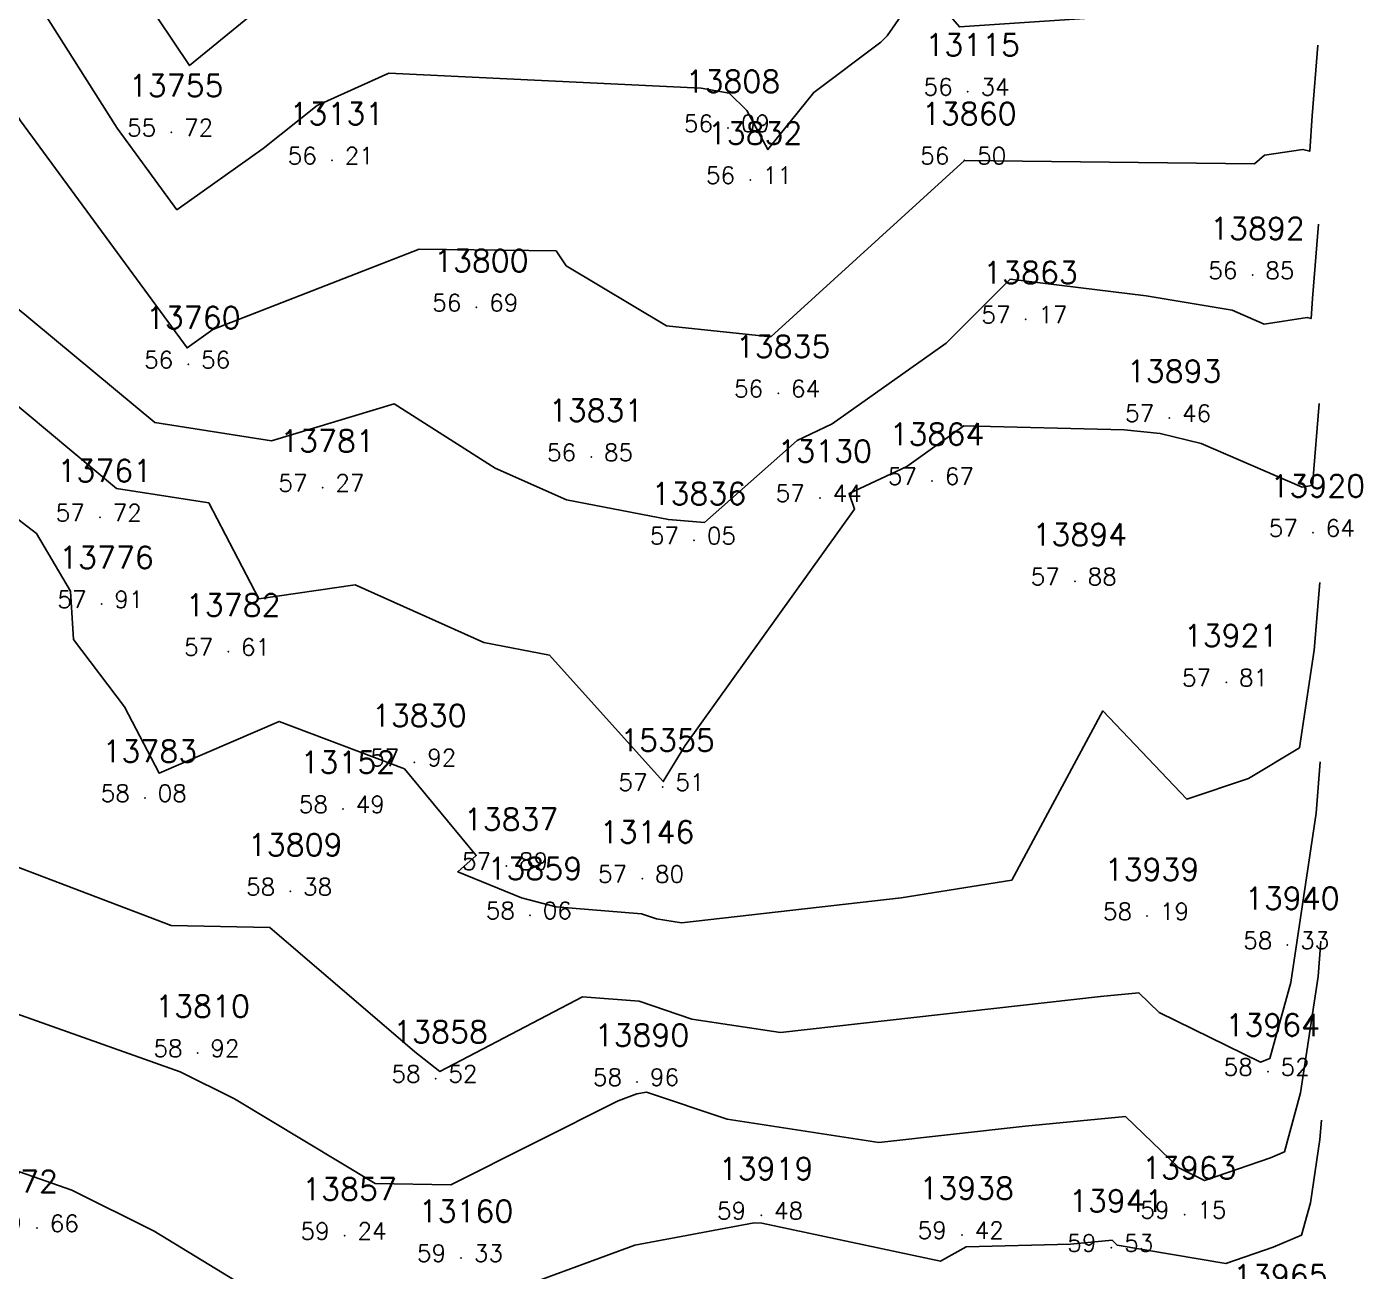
# Model space of a CAD drawing. Header units: millimetres. Extents: x 1412565 to 1412813, y 4931476 to 4931699.
# Drawn here: x 1412797.47 to 1412813.18, y 4931598.96 to 4931613.6 of the extents above; entities that cross this region are included whole.
import ezdxf
from ezdxf.enums import TextEntityAlignment as Align

# ---------------------------------------------------------------- set-up
doc = ezdxf.new("R2010")
doc.units = ezdxf.units.MM
for name, color, linetype in [('CIVIL', 50, 'Continuous'), ('CIVIL-DRAW', 80, 'Continuous'), ('CIVIL-NONAME', 130, 'Continuous'), ('CIVIL-TEXT', 240, 'Continuous'), ('CIVIL-Z', 50, 'Continuous'), ('Tcontours1', 7, 'Continuous'), ('Tcontours2', 7, 'Continuous')]:
    doc.layers.add(name, color=color, linetype=linetype)
doc.styles.add('CIVILCADMAIN', font='TXT.SHX')
doc.styles.get("Standard").update_dxf_attribs({"font": 'arial.ttf'})

# ---------------------------------------------------------------- blocks, each defined once
blk = doc.blocks.new('CIVIL-ZZ')
at = {"layer": 'CIVIL-DRAW'}
blk.add_point((0, 0), dxfattribs=at)
at = {"layer": 'CIVIL-NONAME'}
blk.add_attdef('NAME', text='', height=1.8, dxfattribs=at).set_placement((0, 2.1), align=Align.CENTER)
at = {"layer": 'CIVIL-TEXT', "flags": 8}
blk.add_attdef('TEXT', text='', height=2, dxfattribs=at).set_placement((0.2, -3.3), align=Align.CENTER)
at = {"layer": 'CIVIL-Z'}
blk.add_attdef('Z1', text='', height=1.6, dxfattribs=at).set_placement((-0.75, -0.225), align=Align.RIGHT)
blk.add_attdef('Z2', (0.75, -0.225), '', height=1.6, dxfattribs=at)

msp = doc.modelspace()

# ---------------------------------------------------------------- linework, layer by layer
at = {"layer": 'Tcontours1'}
for points, elevation in [([(1412797.578, 4931613.922), (1412798.533, 4931612.408), (1412799.237, 4931611.45), (1412800.25, 4931612.171), (1412800.885, 4931612.676), (1412801.729, 4931613.055), (1412805.405, 4931612.878), (1412805.734, 4931612.821), (1412805.939, 4931612.616), (1412806.189, 4931612.158), (1412806.728, 4931612.829), (1412807.517, 4931613.42), (1412807.591, 4931613.496), (1412808.01, 4931614.102), (1412808.441, 4931613.6), (1412811.858, 4931613.83)], 56), ([(1412797.309, 4931610.331), (1412798.976, 4931608.947), (1412800.349, 4931608.731), (1412801.793, 4931609.167), (1412802.981, 4931608.411), (1412803.818, 4931608.037), (1412805.018, 4931607.805), (1412805.441, 4931607.771), (1412806.531, 4931608.736), (1412806.943, 4931608.93), (1412808.287, 4931609.881), (1412809.037, 4931610.634), (1412810.638, 4931610.436), (1412811.649, 4931610.267), (1412812.025, 4931610.105), (1412812.534, 4931610.182), (1412812.579, 4931610.169), (1412812.595, 4931610.404), (1412812.665, 4931611.278)], 57), ([(1412796.511, 4931608.464), (1412797.583, 4931607.643), (1412797.985, 4931606.962), (1412798.018, 4931606.393), (1412798.62, 4931605.603), (1412799.027, 4931604.823), (1412800.438, 4931605.43), (1412801.912, 4931604.873), (1412802.758, 4931603.853), (1412802.54, 4931603.663), (1412803.291, 4931603.355), (1412803.695, 4931603.249), (1412804.7, 4931603.168), (1412804.877, 4931603.109), (1412805.174, 4931603.063), (1412807.756, 4931603.354), (1412809.057, 4931603.565), (1412810.129, 4931605.555), (1412811.115, 4931604.515), (1412811.843, 4931604.761), (1412812.443, 4931605.12), (1412812.616, 4931606.269), (1412812.68, 4931607.063)], 58), ([(1412796.74, 4931602.208), (1412799.276, 4931601.307), (1412799.913, 4931600.992), (1412801.567, 4931599.997), (1412802.458, 4931599.98), (1412804.426, 4931600.966), (1412804.648, 4931601.048), (1412804.762, 4931601.069), (1412805.71, 4931600.751), (1412807.495, 4931600.476), (1412809.214, 4931600.67), (1412810.396, 4931600.783), (1412811.021, 4931600.178), (1412811.323, 4931600.03), (1412812.101, 4931600.299), (1412812.264, 4931600.368), (1412812.455, 4931601.063), (1412812.661, 4931602.431), (1412812.694, 4931602.847)], 59)]:
    msp.add_lwpolyline(points, dxfattribs=dict(at, elevation=elevation))
at = {"layer": 'Tcontours2'}
for points, elevation in [([(1412798.455, 4931614.536), (1412799.386, 4931613.145), (1412800.347, 4931613.94)], 55.5), ([(1412788.796, 4931612.021), (1412789.126, 4931612.312), (1412790.513, 4931612.769), (1412791.157, 4931613.501), (1412793.052, 4931613.82), (1412793.792, 4931614.029), (1412796.196, 4931613.744), (1412797.06, 4931613.025), (1412797.395, 4931612.494), (1412799.356, 4931609.825), (1412799.66, 4931610.041), (1412802.087, 4931610.985), (1412803.697, 4931610.968), (1412803.815, 4931610.791), (1412804.994, 4931610.082), (1412806.223, 4931609.953), (1412808.5, 4931612.03), (1412811.911, 4931611.991), (1412812.031, 4931612.091), (1412812.482, 4931612.159), (1412812.563, 4931612.137), (1412812.591, 4931612.555), (1412812.658, 4931613.386)], 56.5), ([(1412796.944, 4931609.486), (1412798.527, 4931608.171), (1412799.611, 4931608.001), (1412800.199, 4931606.874), (1412801.332, 4931607.037), (1412802.846, 4931606.359), (1412803.618, 4931606.21), (1412804.958, 4931604.723), (1412805.214, 4931605.146), (1412807.209, 4931607.926), (1412807.144, 4931608.112), (1412807.821, 4931608.43), (1412808.494, 4931608.906), (1412810.379, 4931608.859), (1412810.804, 4931608.817), (1412811.286, 4931608.7), (1412812.474, 4931608.187), (1412812.586, 4931608.204), (1412812.595, 4931608.201), (1412812.599, 4931608.252), (1412812.672, 4931609.17)], 57.5), ([(1412797.233, 4931603.769), (1412799.17, 4931603.03), (1412800.328, 4931603.008), (1412802.036, 4931601.544), (1412802.328, 4931601.313), (1412804.006, 4931602.192), (1412804.674, 4931602.138), (1412805.293, 4931601.93), (1412806.335, 4931601.77), (1412810.101, 4931602.195), (1412810.553, 4931602.238), (1412810.792, 4931602.007), (1412811.984, 4931601.421), (1412812.094, 4931601.467), (1412812.339, 4931602.359), (1412812.638, 4931604.35), (1412812.687, 4931604.955)], 58.5), ([(1412803.257, 4931598.767), (1412804.625, 4931599.269), (1412806.027, 4931599.533), (1412806.116, 4931599.529), (1412808.218, 4931599.083), (1412808.52, 4931599.249), (1412809.75, 4931599.281), (1412810.239, 4931599.327), (1412810.298, 4931599.271), (1412811.576, 4931599.053), (1412812.133, 4931599.245), (1412812.467, 4931599.387), (1412812.571, 4931599.766), (1412812.683, 4931600.512), (1412812.701, 4931600.739)], 59.5), ([(1412790.473, 4931598.572), (1412790.949, 4931599.473), (1412791.931, 4931599.466), (1412792.827, 4931598.8), (1412793.615, 4931599.555), (1412794.744, 4931599.98), (1412796.075, 4931599.2), (1412796.553, 4931598.951), (1412797.009, 4931599.438), (1412797.384, 4931600.134), (1412797.999, 4931599.915), (1412798.969, 4931599.436), (1412800.645, 4931598.413)], 59.5)]:
    msp.add_lwpolyline(points, dxfattribs=dict(at, elevation=elevation))

# ---------------------------------------------------------------- block references
at = {"layer": 'CIVIL'}
ref = msp.add_blockref('CIVIL-ZZ', (1412808.54, 4931612.84, 56.34), dxfattribs=dict(at, xscale=0.2, yscale=0.2))
ref.add_attrib('Z2', '34', (1412808.69, 4931612.795), dxfattribs={"layer": 'CIVIL-Z', "height": 0.2, "style": 'CIVILCADMAIN'})
ref.add_attrib('Z1', '56', (1412808.02, 4931612.795), dxfattribs={"layer": 'CIVIL-Z', "height": 0.2, "style": 'CIVILCADMAIN'})
ref.add_attrib('NAME', '13115', (1412808.04, 4931613.26), dxfattribs={"layer": 'CIVIL-NONAME', "height": 0.26, "style": 'CIVILCADMAIN'})
ref = msp.add_blockref('CIVIL-ZZ', (1412805.72, 4931612.41, 56.09), dxfattribs=dict(at, xscale=0.2, yscale=0.2))
ref.add_attrib('Z2', '09', (1412805.87, 4931612.365), dxfattribs={"layer": 'CIVIL-Z', "height": 0.2, "style": 'CIVILCADMAIN'})
ref.add_attrib('Z1', '56', (1412805.2, 4931612.365), dxfattribs={"layer": 'CIVIL-Z', "height": 0.2, "style": 'CIVILCADMAIN'})
ref.add_attrib('NAME', '13808', (1412805.22, 4931612.83), dxfattribs={"layer": 'CIVIL-NONAME', "height": 0.26, "style": 'CIVILCADMAIN'})
ref = msp.add_blockref('CIVIL-ZZ', (1412799.17, 4931612.36, 55.72), dxfattribs=dict(at, xscale=0.2, yscale=0.2))
ref.add_attrib('Z2', '72', (1412799.32, 4931612.315), dxfattribs={"layer": 'CIVIL-Z', "height": 0.2, "style": 'CIVILCADMAIN'})
ref.add_attrib('Z1', '55', (1412798.65, 4931612.315), dxfattribs={"layer": 'CIVIL-Z', "height": 0.2, "style": 'CIVILCADMAIN'})
ref.add_attrib('NAME', '13755', (1412798.67, 4931612.78), dxfattribs={"layer": 'CIVIL-NONAME', "height": 0.26, "style": 'CIVILCADMAIN'})
ref = msp.add_blockref('CIVIL-ZZ', (1412801.06, 4931612.03, 56.21), dxfattribs=dict(at, xscale=0.2, yscale=0.2))
ref.add_attrib('Z2', '21', (1412801.21, 4931611.985), dxfattribs={"layer": 'CIVIL-Z', "height": 0.2, "style": 'CIVILCADMAIN'})
ref.add_attrib('Z1', '56', (1412800.54, 4931611.985), dxfattribs={"layer": 'CIVIL-Z', "height": 0.2, "style": 'CIVILCADMAIN'})
ref.add_attrib('NAME', '13131', (1412800.56, 4931612.45), dxfattribs={"layer": 'CIVIL-NONAME', "height": 0.26, "style": 'CIVILCADMAIN'})
ref = msp.add_blockref('CIVIL-ZZ', (1412808.5, 4931612.03, 56.5), dxfattribs=dict(at, xscale=0.2, yscale=0.2))
ref.add_attrib('Z2', '50', (1412808.65, 4931611.985), dxfattribs={"layer": 'CIVIL-Z', "height": 0.2, "style": 'CIVILCADMAIN'})
ref.add_attrib('Z1', '56', (1412807.98, 4931611.985), dxfattribs={"layer": 'CIVIL-Z', "height": 0.2, "style": 'CIVILCADMAIN'})
ref.add_attrib('NAME', '13860', (1412808, 4931612.45), dxfattribs={"layer": 'CIVIL-NONAME', "height": 0.26, "style": 'CIVILCADMAIN'})
ref = msp.add_blockref('CIVIL-ZZ', (1412805.98, 4931611.8, 56.11), dxfattribs=dict(at, xscale=0.2, yscale=0.2))
ref.add_attrib('Z2', '11', (1412806.13, 4931611.755), dxfattribs={"layer": 'CIVIL-Z', "height": 0.2, "style": 'CIVILCADMAIN'})
ref.add_attrib('Z1', '56', (1412805.46, 4931611.755), dxfattribs={"layer": 'CIVIL-Z', "height": 0.2, "style": 'CIVILCADMAIN'})
ref.add_attrib('NAME', '13832', (1412805.48, 4931612.22), dxfattribs={"layer": 'CIVIL-NONAME', "height": 0.26, "style": 'CIVILCADMAIN'})
ref = msp.add_blockref('CIVIL-ZZ', (1412811.89, 4931610.68, 56.85), dxfattribs=dict(at, xscale=0.2, yscale=0.2))
ref.add_attrib('Z2', '85', (1412812.04, 4931610.635), dxfattribs={"layer": 'CIVIL-Z', "height": 0.2, "style": 'CIVILCADMAIN'})
ref.add_attrib('Z1', '56', (1412811.37, 4931610.635), dxfattribs={"layer": 'CIVIL-Z', "height": 0.2, "style": 'CIVILCADMAIN'})
ref.add_attrib('NAME', '13892', (1412811.39, 4931611.1), dxfattribs={"layer": 'CIVIL-NONAME', "height": 0.26, "style": 'CIVILCADMAIN'})
ref = msp.add_blockref('CIVIL-ZZ', (1412802.76, 4931610.3, 56.69), dxfattribs=dict(at, xscale=0.2, yscale=0.2))
ref.add_attrib('Z2', '69', (1412802.91, 4931610.255), dxfattribs={"layer": 'CIVIL-Z', "height": 0.2, "style": 'CIVILCADMAIN'})
ref.add_attrib('Z1', '56', (1412802.24, 4931610.255), dxfattribs={"layer": 'CIVIL-Z', "height": 0.2, "style": 'CIVILCADMAIN'})
ref.add_attrib('NAME', '13800', (1412802.26, 4931610.72), dxfattribs={"layer": 'CIVIL-NONAME', "height": 0.26, "style": 'CIVILCADMAIN'})
ref = msp.add_blockref('CIVIL-ZZ', (1412809.22, 4931610.16, 57.17), dxfattribs=dict(at, xscale=0.2, yscale=0.2))
ref.add_attrib('Z2', '17', (1412809.37, 4931610.115), dxfattribs={"layer": 'CIVIL-Z', "height": 0.2, "style": 'CIVILCADMAIN'})
ref.add_attrib('Z1', '57', (1412808.7, 4931610.115), dxfattribs={"layer": 'CIVIL-Z', "height": 0.2, "style": 'CIVILCADMAIN'})
ref.add_attrib('NAME', '13863', (1412808.72, 4931610.58), dxfattribs={"layer": 'CIVIL-NONAME', "height": 0.26, "style": 'CIVILCADMAIN'})
ref = msp.add_blockref('CIVIL-ZZ', (1412799.37, 4931609.63, 56.56), dxfattribs=dict(at, xscale=0.2, yscale=0.2))
ref.add_attrib('Z2', '56', (1412799.52, 4931609.585), dxfattribs={"layer": 'CIVIL-Z', "height": 0.2, "style": 'CIVILCADMAIN'})
ref.add_attrib('Z1', '56', (1412798.85, 4931609.585), dxfattribs={"layer": 'CIVIL-Z', "height": 0.2, "style": 'CIVILCADMAIN'})
ref.add_attrib('NAME', '13760', (1412798.87, 4931610.05), dxfattribs={"layer": 'CIVIL-NONAME', "height": 0.26, "style": 'CIVILCADMAIN'})
ref = msp.add_blockref('CIVIL-ZZ', (1412806.31, 4931609.29, 56.64), dxfattribs=dict(at, xscale=0.2, yscale=0.2))
ref.add_attrib('Z2', '64', (1412806.46, 4931609.245), dxfattribs={"layer": 'CIVIL-Z', "height": 0.2, "style": 'CIVILCADMAIN'})
ref.add_attrib('Z1', '56', (1412805.79, 4931609.245), dxfattribs={"layer": 'CIVIL-Z', "height": 0.2, "style": 'CIVILCADMAIN'})
ref.add_attrib('NAME', '13835', (1412805.81, 4931609.71), dxfattribs={"layer": 'CIVIL-NONAME', "height": 0.26, "style": 'CIVILCADMAIN'})
ref = msp.add_blockref('CIVIL-ZZ', (1412810.91, 4931609, 57.46), dxfattribs=dict(at, xscale=0.2, yscale=0.2))
ref.add_attrib('Z2', '46', (1412811.06, 4931608.955), dxfattribs={"layer": 'CIVIL-Z', "height": 0.2, "style": 'CIVILCADMAIN'})
ref.add_attrib('Z1', '57', (1412810.39, 4931608.955), dxfattribs={"layer": 'CIVIL-Z', "height": 0.2, "style": 'CIVILCADMAIN'})
ref.add_attrib('NAME', '13893', (1412810.41, 4931609.42), dxfattribs={"layer": 'CIVIL-NONAME', "height": 0.26, "style": 'CIVILCADMAIN'})
ref = msp.add_blockref('CIVIL-ZZ', (1412804.11, 4931608.54, 56.85), dxfattribs=dict(at, xscale=0.2, yscale=0.2))
ref.add_attrib('Z2', '85', (1412804.26, 4931608.495), dxfattribs={"layer": 'CIVIL-Z', "height": 0.2, "style": 'CIVILCADMAIN'})
ref.add_attrib('Z1', '56', (1412803.59, 4931608.495), dxfattribs={"layer": 'CIVIL-Z', "height": 0.2, "style": 'CIVILCADMAIN'})
ref.add_attrib('NAME', '13831', (1412803.61, 4931608.96), dxfattribs={"layer": 'CIVIL-NONAME', "height": 0.26, "style": 'CIVILCADMAIN'})
ref = msp.add_blockref('CIVIL-ZZ', (1412800.95, 4931608.18, 57.27), dxfattribs=dict(at, xscale=0.2, yscale=0.2))
ref.add_attrib('Z2', '27', (1412801.1, 4931608.135), dxfattribs={"layer": 'CIVIL-Z', "height": 0.2, "style": 'CIVILCADMAIN'})
ref.add_attrib('Z1', '57', (1412800.43, 4931608.135), dxfattribs={"layer": 'CIVIL-Z', "height": 0.2, "style": 'CIVILCADMAIN'})
ref.add_attrib('NAME', '13781', (1412800.45, 4931608.6), dxfattribs={"layer": 'CIVIL-NONAME', "height": 0.26, "style": 'CIVILCADMAIN'})
ref = msp.add_blockref('CIVIL-ZZ', (1412808.12, 4931608.26, 57.67), dxfattribs=dict(at, xscale=0.2, yscale=0.2))
ref.add_attrib('Z2', '67', (1412808.27, 4931608.215), dxfattribs={"layer": 'CIVIL-Z', "height": 0.2, "style": 'CIVILCADMAIN'})
ref.add_attrib('Z1', '57', (1412807.6, 4931608.215), dxfattribs={"layer": 'CIVIL-Z', "height": 0.2, "style": 'CIVILCADMAIN'})
ref.add_attrib('NAME', '13864', (1412807.62, 4931608.68), dxfattribs={"layer": 'CIVIL-NONAME', "height": 0.26, "style": 'CIVILCADMAIN'})
ref = msp.add_blockref('CIVIL-ZZ', (1412806.8, 4931608.06, 57.44), dxfattribs=dict(at, xscale=0.2, yscale=0.2))
ref.add_attrib('Z2', '44', (1412806.95, 4931608.015), dxfattribs={"layer": 'CIVIL-Z', "height": 0.2, "style": 'CIVILCADMAIN'})
ref.add_attrib('Z1', '57', (1412806.28, 4931608.015), dxfattribs={"layer": 'CIVIL-Z', "height": 0.2, "style": 'CIVILCADMAIN'})
ref.add_attrib('NAME', '13130', (1412806.3, 4931608.48), dxfattribs={"layer": 'CIVIL-NONAME', "height": 0.26, "style": 'CIVILCADMAIN'})
ref = msp.add_blockref('CIVIL-ZZ', (1412798.33, 4931607.83, 57.72), dxfattribs=dict(at, xscale=0.2, yscale=0.2))
ref.add_attrib('Z2', '72', (1412798.48, 4931607.785), dxfattribs={"layer": 'CIVIL-Z', "height": 0.2, "style": 'CIVILCADMAIN'})
ref.add_attrib('Z1', '57', (1412797.81, 4931607.785), dxfattribs={"layer": 'CIVIL-Z', "height": 0.2, "style": 'CIVILCADMAIN'})
ref.add_attrib('NAME', '13761', (1412797.83, 4931608.25), dxfattribs={"layer": 'CIVIL-NONAME', "height": 0.26, "style": 'CIVILCADMAIN'})
ref = msp.add_blockref('CIVIL-ZZ', (1412805.32, 4931607.56, 57.05), dxfattribs=dict(at, xscale=0.2, yscale=0.2))
ref.add_attrib('Z2', '05', (1412805.47, 4931607.515), dxfattribs={"layer": 'CIVIL-Z', "height": 0.2, "style": 'CIVILCADMAIN'})
ref.add_attrib('Z1', '57', (1412804.8, 4931607.515), dxfattribs={"layer": 'CIVIL-Z', "height": 0.2, "style": 'CIVILCADMAIN'})
ref.add_attrib('NAME', '13836', (1412804.82, 4931607.98), dxfattribs={"layer": 'CIVIL-NONAME', "height": 0.26, "style": 'CIVILCADMAIN'})
ref = msp.add_blockref('CIVIL-ZZ', (1412812.6, 4931607.65, 57.64), dxfattribs=dict(at, xscale=0.2, yscale=0.2))
ref.add_attrib('Z2', '64', (1412812.75, 4931607.605), dxfattribs={"layer": 'CIVIL-Z', "height": 0.2, "style": 'CIVILCADMAIN'})
ref.add_attrib('Z1', '57', (1412812.08, 4931607.605), dxfattribs={"layer": 'CIVIL-Z', "height": 0.2, "style": 'CIVILCADMAIN'})
ref.add_attrib('NAME', '13920', (1412812.1, 4931608.07), dxfattribs={"layer": 'CIVIL-NONAME', "height": 0.26, "style": 'CIVILCADMAIN'})
ref = msp.add_blockref('CIVIL-ZZ', (1412809.8, 4931607.08, 57.88), dxfattribs=dict(at, xscale=0.2, yscale=0.2))
ref.add_attrib('Z2', '88', (1412809.95, 4931607.035), dxfattribs={"layer": 'CIVIL-Z', "height": 0.2, "style": 'CIVILCADMAIN'})
ref.add_attrib('Z1', '57', (1412809.28, 4931607.035), dxfattribs={"layer": 'CIVIL-Z', "height": 0.2, "style": 'CIVILCADMAIN'})
ref.add_attrib('NAME', '13894', (1412809.3, 4931607.5), dxfattribs={"layer": 'CIVIL-NONAME', "height": 0.26, "style": 'CIVILCADMAIN'})
ref = msp.add_blockref('CIVIL-ZZ', (1412798.35, 4931606.81, 57.91), dxfattribs=dict(at, xscale=0.2, yscale=0.2))
ref.add_attrib('Z2', '91', (1412798.5, 4931606.765), dxfattribs={"layer": 'CIVIL-Z', "height": 0.2, "style": 'CIVILCADMAIN'})
ref.add_attrib('Z1', '57', (1412797.83, 4931606.765), dxfattribs={"layer": 'CIVIL-Z', "height": 0.2, "style": 'CIVILCADMAIN'})
ref.add_attrib('NAME', '13776', (1412797.85, 4931607.23), dxfattribs={"layer": 'CIVIL-NONAME', "height": 0.26, "style": 'CIVILCADMAIN'})
ref = msp.add_blockref('CIVIL-ZZ', (1412799.84, 4931606.25, 57.61), dxfattribs=dict(at, xscale=0.2, yscale=0.2))
ref.add_attrib('Z2', '61', (1412799.99, 4931606.205), dxfattribs={"layer": 'CIVIL-Z', "height": 0.2, "style": 'CIVILCADMAIN'})
ref.add_attrib('Z1', '57', (1412799.32, 4931606.205), dxfattribs={"layer": 'CIVIL-Z', "height": 0.2, "style": 'CIVILCADMAIN'})
ref.add_attrib('NAME', '13782', (1412799.34, 4931606.67), dxfattribs={"layer": 'CIVIL-NONAME', "height": 0.26, "style": 'CIVILCADMAIN'})
ref = msp.add_blockref('CIVIL-ZZ', (1412811.58, 4931605.89, 57.81), dxfattribs=dict(at, xscale=0.2, yscale=0.2))
ref.add_attrib('Z2', '81', (1412811.73, 4931605.845), dxfattribs={"layer": 'CIVIL-Z', "height": 0.2, "style": 'CIVILCADMAIN'})
ref.add_attrib('Z1', '57', (1412811.06, 4931605.845), dxfattribs={"layer": 'CIVIL-Z', "height": 0.2, "style": 'CIVILCADMAIN'})
ref.add_attrib('NAME', '13921', (1412811.08, 4931606.31), dxfattribs={"layer": 'CIVIL-NONAME', "height": 0.26, "style": 'CIVILCADMAIN'})
ref = msp.add_blockref('CIVIL-ZZ', (1412802.03, 4931604.95, 57.92), dxfattribs=dict(at, xscale=0.2, yscale=0.2))
ref.add_attrib('Z2', '92', (1412802.18, 4931604.905), dxfattribs={"layer": 'CIVIL-Z', "height": 0.2, "style": 'CIVILCADMAIN'})
ref.add_attrib('Z1', '57', (1412801.51, 4931604.905), dxfattribs={"layer": 'CIVIL-Z', "height": 0.2, "style": 'CIVILCADMAIN'})
ref.add_attrib('NAME', '13830', (1412801.53, 4931605.37), dxfattribs={"layer": 'CIVIL-NONAME', "height": 0.26, "style": 'CIVILCADMAIN'})
ref = msp.add_blockref('CIVIL-ZZ', (1412798.86, 4931604.53, 58.08), dxfattribs=dict(at, xscale=0.2, yscale=0.2))
ref.add_attrib('Z2', '08', (1412799.01, 4931604.485), dxfattribs={"layer": 'CIVIL-Z', "height": 0.2, "style": 'CIVILCADMAIN'})
ref.add_attrib('Z1', '58', (1412798.34, 4931604.485), dxfattribs={"layer": 'CIVIL-Z', "height": 0.2, "style": 'CIVILCADMAIN'})
ref.add_attrib('NAME', '13783', (1412798.36, 4931604.95), dxfattribs={"layer": 'CIVIL-NONAME', "height": 0.26, "style": 'CIVILCADMAIN'})
ref = msp.add_blockref('CIVIL-ZZ', (1412804.95, 4931604.66, 57.51), dxfattribs=dict(at, xscale=0.2, yscale=0.2))
ref.add_attrib('Z2', '51', (1412805.1, 4931604.615), dxfattribs={"layer": 'CIVIL-Z', "height": 0.2, "style": 'CIVILCADMAIN'})
ref.add_attrib('Z1', '57', (1412804.43, 4931604.615), dxfattribs={"layer": 'CIVIL-Z', "height": 0.2, "style": 'CIVILCADMAIN'})
ref.add_attrib('NAME', '15355', (1412804.45, 4931605.08), dxfattribs={"layer": 'CIVIL-NONAME', "height": 0.26, "style": 'CIVILCADMAIN'})
ref = msp.add_blockref('CIVIL-ZZ', (1412801.19, 4931604.4, 58.49), dxfattribs=dict(at, xscale=0.2, yscale=0.2))
ref.add_attrib('Z2', '49', (1412801.34, 4931604.355), dxfattribs={"layer": 'CIVIL-Z', "height": 0.2, "style": 'CIVILCADMAIN'})
ref.add_attrib('Z1', '58', (1412800.67, 4931604.355), dxfattribs={"layer": 'CIVIL-Z', "height": 0.2, "style": 'CIVILCADMAIN'})
ref.add_attrib('NAME', '13152', (1412800.69, 4931604.82), dxfattribs={"layer": 'CIVIL-NONAME', "height": 0.26, "style": 'CIVILCADMAIN'})
ref = msp.add_blockref('CIVIL-ZZ', (1412803.11, 4931603.73, 57.89), dxfattribs=dict(at, xscale=0.2, yscale=0.2))
ref.add_attrib('Z2', '89', (1412803.26, 4931603.685), dxfattribs={"layer": 'CIVIL-Z', "height": 0.2, "style": 'CIVILCADMAIN'})
ref.add_attrib('Z1', '57', (1412802.59, 4931603.685), dxfattribs={"layer": 'CIVIL-Z', "height": 0.2, "style": 'CIVILCADMAIN'})
ref.add_attrib('NAME', '13837', (1412802.61, 4931604.15), dxfattribs={"layer": 'CIVIL-NONAME', "height": 0.26, "style": 'CIVILCADMAIN'})
ref = msp.add_blockref('CIVIL-ZZ', (1412804.71, 4931603.58, 57.8), dxfattribs=dict(at, xscale=0.2, yscale=0.2))
ref.add_attrib('Z2', '80', (1412804.86, 4931603.535), dxfattribs={"layer": 'CIVIL-Z', "height": 0.2, "style": 'CIVILCADMAIN'})
ref.add_attrib('Z1', '57', (1412804.19, 4931603.535), dxfattribs={"layer": 'CIVIL-Z', "height": 0.2, "style": 'CIVILCADMAIN'})
ref.add_attrib('NAME', '13146', (1412804.21, 4931604), dxfattribs={"layer": 'CIVIL-NONAME', "height": 0.26, "style": 'CIVILCADMAIN'})
ref = msp.add_blockref('CIVIL-ZZ', (1412800.57, 4931603.43, 58.38), dxfattribs=dict(at, xscale=0.2, yscale=0.2))
ref.add_attrib('Z2', '38', (1412800.72, 4931603.385), dxfattribs={"layer": 'CIVIL-Z', "height": 0.2, "style": 'CIVILCADMAIN'})
ref.add_attrib('Z1', '58', (1412800.05, 4931603.385), dxfattribs={"layer": 'CIVIL-Z', "height": 0.2, "style": 'CIVILCADMAIN'})
ref.add_attrib('NAME', '13809', (1412800.07, 4931603.85), dxfattribs={"layer": 'CIVIL-NONAME', "height": 0.26, "style": 'CIVILCADMAIN'})
ref = msp.add_blockref('CIVIL-ZZ', (1412803.39, 4931603.15, 58.06), dxfattribs=dict(at, xscale=0.2, yscale=0.2))
ref.add_attrib('Z2', '06', (1412803.54, 4931603.105), dxfattribs={"layer": 'CIVIL-Z', "height": 0.2, "style": 'CIVILCADMAIN'})
ref.add_attrib('Z1', '58', (1412802.87, 4931603.105), dxfattribs={"layer": 'CIVIL-Z', "height": 0.2, "style": 'CIVILCADMAIN'})
ref.add_attrib('NAME', '13859', (1412802.89, 4931603.57), dxfattribs={"layer": 'CIVIL-NONAME', "height": 0.26, "style": 'CIVILCADMAIN'})
ref = msp.add_blockref('CIVIL-ZZ', (1412810.65, 4931603.14, 58.19), dxfattribs=dict(at, xscale=0.2, yscale=0.2))
ref.add_attrib('Z2', '19', (1412810.8, 4931603.095), dxfattribs={"layer": 'CIVIL-Z', "height": 0.2, "style": 'CIVILCADMAIN'})
ref.add_attrib('Z1', '58', (1412810.13, 4931603.095), dxfattribs={"layer": 'CIVIL-Z', "height": 0.2, "style": 'CIVILCADMAIN'})
ref.add_attrib('NAME', '13939', (1412810.15, 4931603.56), dxfattribs={"layer": 'CIVIL-NONAME', "height": 0.26, "style": 'CIVILCADMAIN'})
ref = msp.add_blockref('CIVIL-ZZ', (1412812.3, 4931602.8, 58.33), dxfattribs=dict(at, xscale=0.2, yscale=0.2))
ref.add_attrib('Z2', '33', (1412812.45, 4931602.755), dxfattribs={"layer": 'CIVIL-Z', "height": 0.2, "style": 'CIVILCADMAIN'})
ref.add_attrib('Z1', '58', (1412811.78, 4931602.755), dxfattribs={"layer": 'CIVIL-Z', "height": 0.2, "style": 'CIVILCADMAIN'})
ref.add_attrib('NAME', '13940', (1412811.8, 4931603.22), dxfattribs={"layer": 'CIVIL-NONAME', "height": 0.26, "style": 'CIVILCADMAIN'})
ref = msp.add_blockref('CIVIL-ZZ', (1412799.48, 4931601.53, 58.92), dxfattribs=dict(at, xscale=0.2, yscale=0.2))
ref.add_attrib('Z2', '92', (1412799.63, 4931601.485), dxfattribs={"layer": 'CIVIL-Z', "height": 0.2, "style": 'CIVILCADMAIN'})
ref.add_attrib('Z1', '58', (1412798.96, 4931601.485), dxfattribs={"layer": 'CIVIL-Z', "height": 0.2, "style": 'CIVILCADMAIN'})
ref.add_attrib('NAME', '13810', (1412798.98, 4931601.95), dxfattribs={"layer": 'CIVIL-NONAME', "height": 0.26, "style": 'CIVILCADMAIN'})
ref = msp.add_blockref('CIVIL-ZZ', (1412802.28, 4931601.23, 58.52), dxfattribs=dict(at, xscale=0.2, yscale=0.2))
ref.add_attrib('Z2', '52', (1412802.43, 4931601.185), dxfattribs={"layer": 'CIVIL-Z', "height": 0.2, "style": 'CIVILCADMAIN'})
ref.add_attrib('Z1', '58', (1412801.76, 4931601.185), dxfattribs={"layer": 'CIVIL-Z', "height": 0.2, "style": 'CIVILCADMAIN'})
ref.add_attrib('NAME', '13858', (1412801.78, 4931601.65), dxfattribs={"layer": 'CIVIL-NONAME', "height": 0.26, "style": 'CIVILCADMAIN'})
ref = msp.add_blockref('CIVIL-ZZ', (1412812.07, 4931601.31, 58.52), dxfattribs=dict(at, xscale=0.2, yscale=0.2))
ref.add_attrib('Z2', '52', (1412812.22, 4931601.265), dxfattribs={"layer": 'CIVIL-Z', "height": 0.2, "style": 'CIVILCADMAIN'})
ref.add_attrib('Z1', '58', (1412811.55, 4931601.265), dxfattribs={"layer": 'CIVIL-Z', "height": 0.2, "style": 'CIVILCADMAIN'})
ref.add_attrib('NAME', '13964', (1412811.57, 4931601.73), dxfattribs={"layer": 'CIVIL-NONAME', "height": 0.26, "style": 'CIVILCADMAIN'})
ref = msp.add_blockref('CIVIL-ZZ', (1412804.65, 4931601.19, 58.96), dxfattribs=dict(at, xscale=0.2, yscale=0.2))
ref.add_attrib('Z2', '96', (1412804.8, 4931601.145), dxfattribs={"layer": 'CIVIL-Z', "height": 0.2, "style": 'CIVILCADMAIN'})
ref.add_attrib('Z1', '58', (1412804.13, 4931601.145), dxfattribs={"layer": 'CIVIL-Z', "height": 0.2, "style": 'CIVILCADMAIN'})
ref.add_attrib('NAME', '13890', (1412804.15, 4931601.61), dxfattribs={"layer": 'CIVIL-NONAME', "height": 0.26, "style": 'CIVILCADMAIN'})
ref = msp.add_blockref('CIVIL-ZZ', (1412806.11, 4931599.62, 59.48), dxfattribs=dict(at, xscale=0.2, yscale=0.2))
ref.add_attrib('Z2', '48', (1412806.26, 4931599.575), dxfattribs={"layer": 'CIVIL-Z', "height": 0.2, "style": 'CIVILCADMAIN'})
ref.add_attrib('Z1', '59', (1412805.59, 4931599.575), dxfattribs={"layer": 'CIVIL-Z', "height": 0.2, "style": 'CIVILCADMAIN'})
ref.add_attrib('NAME', '13919', (1412805.61, 4931600.04), dxfattribs={"layer": 'CIVIL-NONAME', "height": 0.26, "style": 'CIVILCADMAIN'})
ref = msp.add_blockref('CIVIL-ZZ', (1412811.09, 4931599.63, 59.15), dxfattribs=dict(at, xscale=0.2, yscale=0.2))
ref.add_attrib('Z2', '15', (1412811.24, 4931599.585), dxfattribs={"layer": 'CIVIL-Z', "height": 0.2, "style": 'CIVILCADMAIN'})
ref.add_attrib('Z1', '59', (1412810.57, 4931599.585), dxfattribs={"layer": 'CIVIL-Z', "height": 0.2, "style": 'CIVILCADMAIN'})
ref.add_attrib('NAME', '13963', (1412810.59, 4931600.05), dxfattribs={"layer": 'CIVIL-NONAME', "height": 0.26, "style": 'CIVILCADMAIN'})
ref = msp.add_blockref('CIVIL-ZZ', (1412797.59, 4931599.47, 59.66), dxfattribs=dict(at, xscale=0.2, yscale=0.2))
ref.add_attrib('Z2', '66', (1412797.74, 4931599.425), dxfattribs={"layer": 'CIVIL-Z', "height": 0.2, "style": 'CIVILCADMAIN'})
ref.add_attrib('Z1', '59', (1412797.07, 4931599.425), dxfattribs={"layer": 'CIVIL-Z', "height": 0.2, "style": 'CIVILCADMAIN'})
ref.add_attrib('NAME', '72', (1412797.39, 4931599.89), dxfattribs={"layer": 'CIVIL-NONAME', "height": 0.26, "style": 'CIVILCADMAIN'})
ref = msp.add_blockref('CIVIL-ZZ', (1412801.21, 4931599.38, 59.24), dxfattribs=dict(at, xscale=0.2, yscale=0.2))
ref.add_attrib('Z2', '24', (1412801.36, 4931599.335), dxfattribs={"layer": 'CIVIL-Z', "height": 0.2, "style": 'CIVILCADMAIN'})
ref.add_attrib('Z1', '59', (1412800.69, 4931599.335), dxfattribs={"layer": 'CIVIL-Z', "height": 0.2, "style": 'CIVILCADMAIN'})
ref.add_attrib('NAME', '13857', (1412800.71, 4931599.8), dxfattribs={"layer": 'CIVIL-NONAME', "height": 0.26, "style": 'CIVILCADMAIN'})
ref = msp.add_blockref('CIVIL-ZZ', (1412808.47, 4931599.39, 59.42), dxfattribs=dict(at, xscale=0.2, yscale=0.2))
ref.add_attrib('Z2', '42', (1412808.62, 4931599.345), dxfattribs={"layer": 'CIVIL-Z', "height": 0.2, "style": 'CIVILCADMAIN'})
ref.add_attrib('Z1', '59', (1412807.95, 4931599.345), dxfattribs={"layer": 'CIVIL-Z', "height": 0.2, "style": 'CIVILCADMAIN'})
ref.add_attrib('NAME', '13938', (1412807.97, 4931599.81), dxfattribs={"layer": 'CIVIL-NONAME', "height": 0.26, "style": 'CIVILCADMAIN'})
ref = msp.add_blockref('CIVIL-ZZ', (1412810.23, 4931599.24, 59.53), dxfattribs=dict(at, xscale=0.2, yscale=0.2))
ref.add_attrib('Z2', '53', (1412810.38, 4931599.195), dxfattribs={"layer": 'CIVIL-Z', "height": 0.2, "style": 'CIVILCADMAIN'})
ref.add_attrib('Z1', '59', (1412809.71, 4931599.195), dxfattribs={"layer": 'CIVIL-Z', "height": 0.2, "style": 'CIVILCADMAIN'})
ref.add_attrib('NAME', '13941', (1412809.73, 4931599.66), dxfattribs={"layer": 'CIVIL-NONAME', "height": 0.26, "style": 'CIVILCADMAIN'})
ref = msp.add_blockref('CIVIL-ZZ', (1412802.58, 4931599.12, 59.33), dxfattribs=dict(at, xscale=0.2, yscale=0.2))
ref.add_attrib('Z2', '33', (1412802.73, 4931599.075), dxfattribs={"layer": 'CIVIL-Z', "height": 0.2, "style": 'CIVILCADMAIN'})
ref.add_attrib('Z1', '59', (1412802.06, 4931599.075), dxfattribs={"layer": 'CIVIL-Z', "height": 0.2, "style": 'CIVILCADMAIN'})
ref.add_attrib('NAME', '13160', (1412802.08, 4931599.54), dxfattribs={"layer": 'CIVIL-NONAME', "height": 0.26, "style": 'CIVILCADMAIN'})
ref = msp.add_blockref('CIVIL-ZZ', (1412812.16, 4931598.36, 59.92), dxfattribs=dict(at, xscale=0.2, yscale=0.2))
ref.add_attrib('Z2', '92', (1412812.31, 4931598.315), dxfattribs={"layer": 'CIVIL-Z', "height": 0.2, "style": 'CIVILCADMAIN'})
ref.add_attrib('Z1', '59', (1412811.64, 4931598.315), dxfattribs={"layer": 'CIVIL-Z', "height": 0.2, "style": 'CIVILCADMAIN'})
ref.add_attrib('NAME', '13965', (1412811.66, 4931598.78), dxfattribs={"layer": 'CIVIL-NONAME', "height": 0.26, "style": 'CIVILCADMAIN'})

doc.saveas('drawing.dxf')
